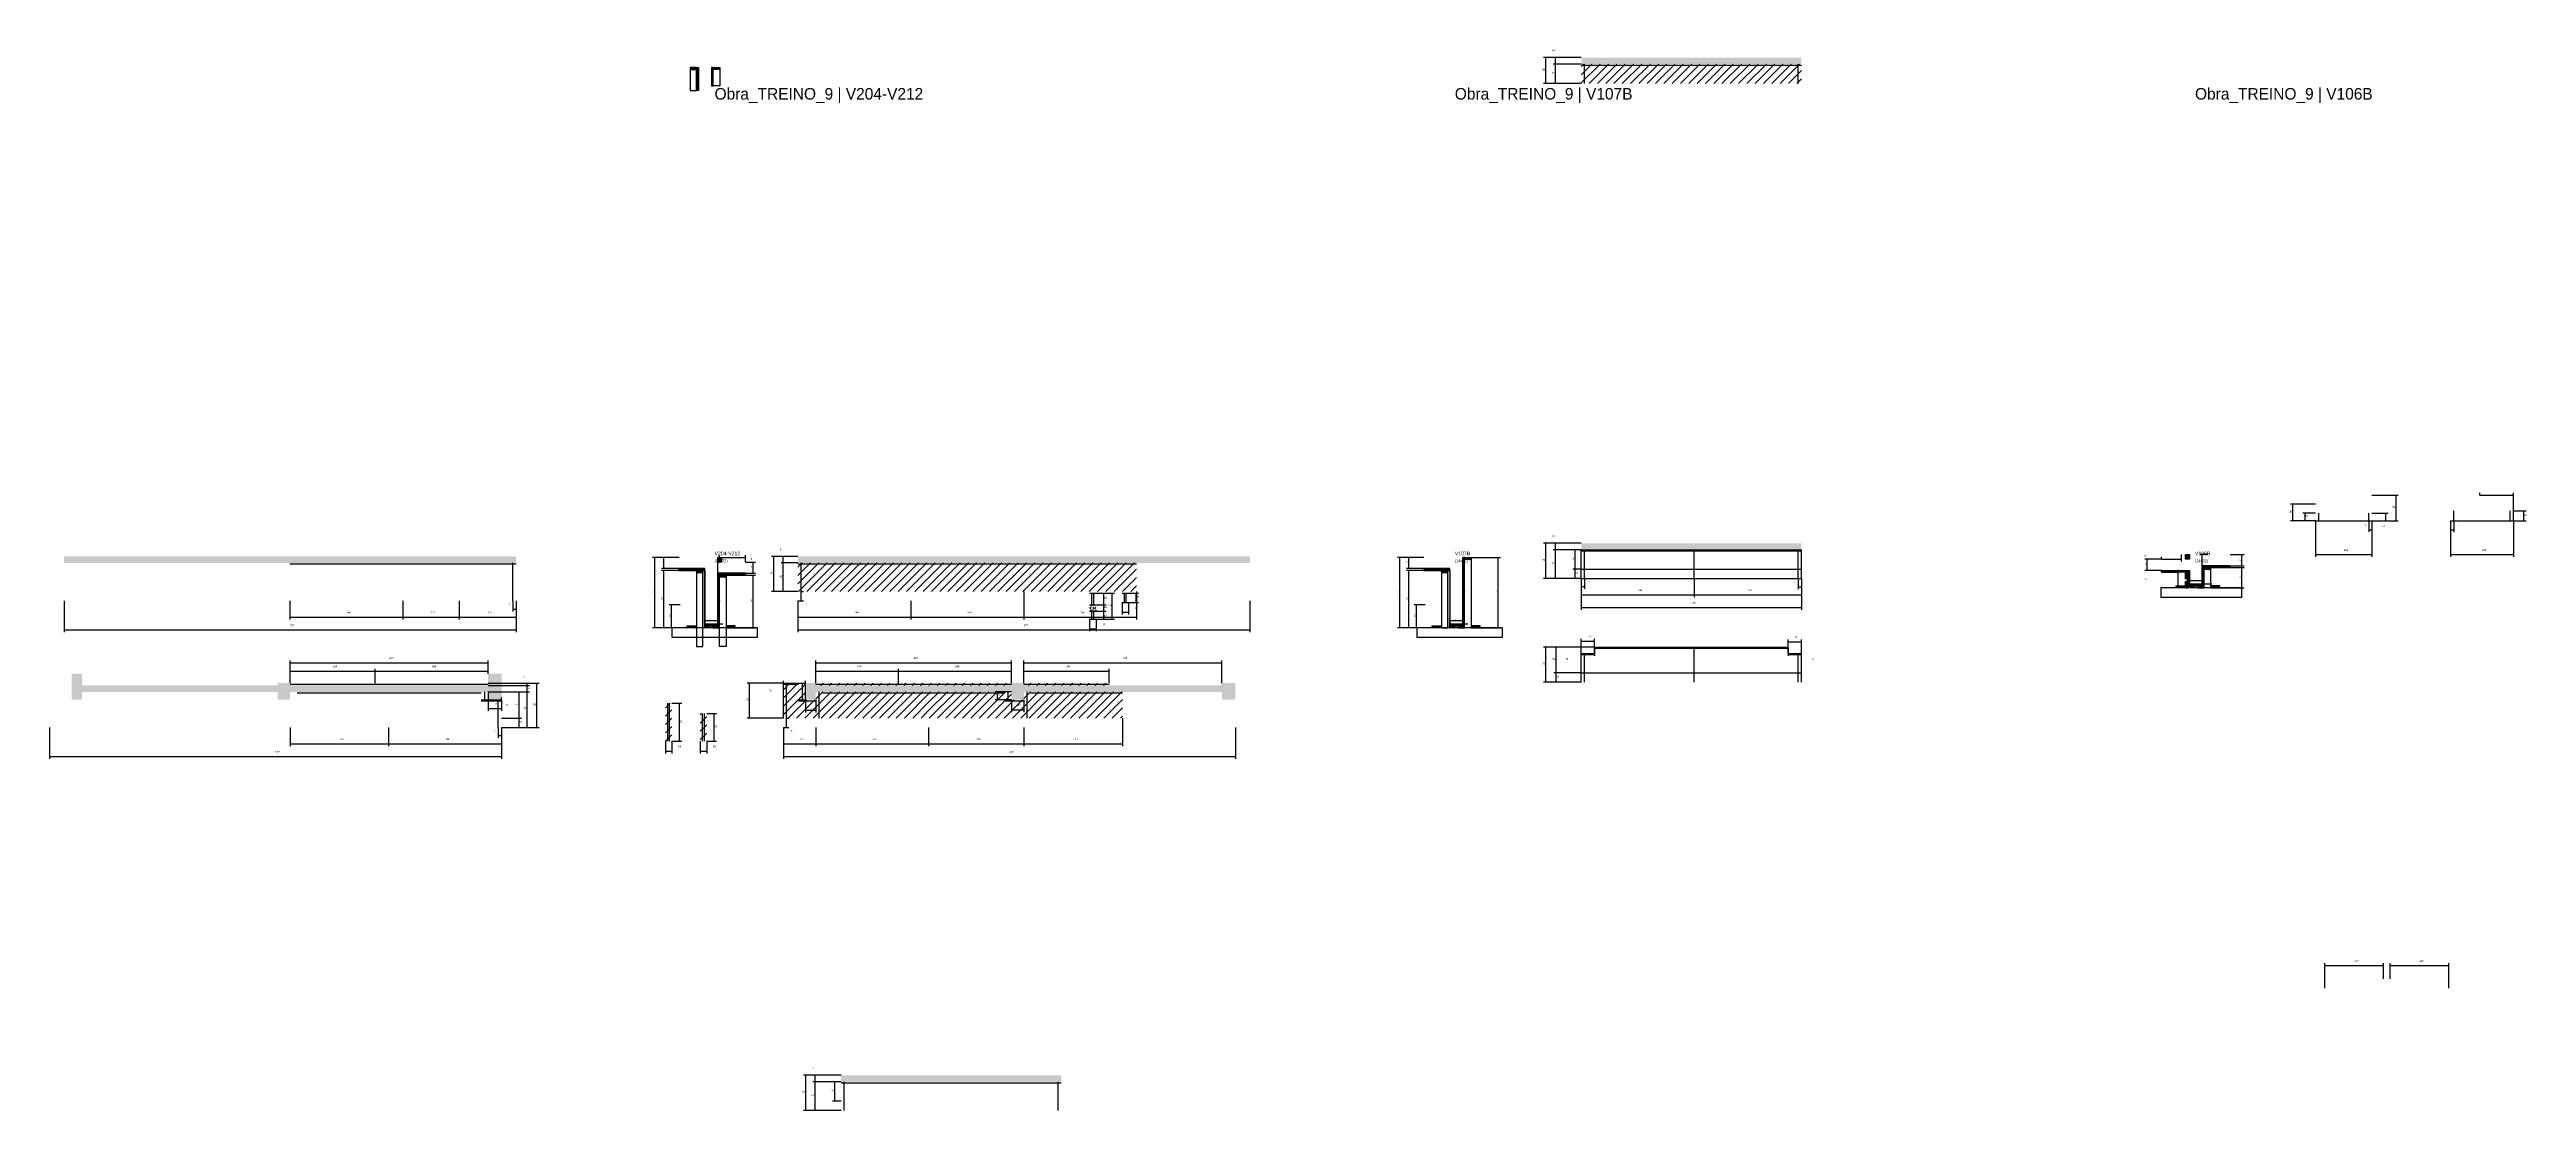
# Model space of a CAD drawing. Header units: metres. Extents: x -65046 to 21926, y -45195 to 1016.
# Drawn here: x -1437 to 3916, y -45195 to -42902 of the extents above; entities that cross this region are included whole.
import ezdxf

# ---------------------------------------------------------------- set-up
doc = ezdxf.new("R2010")
doc.units = ezdxf.units.M
for name, color, linetype in [('COTA', 241, 'Continuous'), ('Hachura', 253, 'Continuous'), ('LABEL_ID', 3, 'Continuous'), ('Madeira', 126, 'Continuous'), ('Painéis', 200, 'Continuous'), ('SARR_2.2x7', 40, 'Continuous'), ('SARR_EDITAR', 141, 'Continuous'), ('Texto Seção', 7, 'Continuous')]:
    doc.layers.add(name, color=color, linetype=linetype)

msp = doc.modelspace()

# ---------------------------------------------------------------- hatches: boundary and pattern name
at = {"layer": 'COTA'}
h = msp.add_hatch(dxfattribs=at)
h.set_pattern_fill('AR-CONC', scale=0.03)
h.paths.add_polyline_path([(1873.3, -42919.2), (1873.3, -42933.2), (2349.3, -42933.2), (2349.3, -42919.2)])
h = msp.add_hatch(dxfattribs=at)
h.set_pattern_fill('AR-CONC', scale=0.03)
h.paths.add_polyline_path([(-1406, -43997.5), (-1406, -44011.5), (-429, -44011.5), (-429, -43997.5)])
h = msp.add_hatch(dxfattribs=at)
h.set_pattern_fill('AR-CONC', scale=0.03)
h.paths.add_polyline_path([(180.2, -43997.5), (180.2, -44011.5), (1157.2, -44011.5), (1157.2, -43997.5)])
h = msp.add_hatch(dxfattribs=at)
h.set_pattern_fill('AR-CONC', scale=0.03)
h.paths.add_polyline_path([(1873.3, -43969.2), (1873.3, -43983.2), (2349.3, -43983.2), (2349.3, -43969.2)])
h = msp.add_hatch(dxfattribs=at)
h.set_pattern_fill('AR-CONC', scale=0.03)
h.paths.add_polyline_path([(824.7, -44102), (810.7, -44102), (810.7, -44116), (824.7, -44116)])
h = msp.add_hatch(dxfattribs=at)
h.set_pattern_fill('AR-CONC', scale=0.03)
h.paths.add_polyline_path([(-944.5, -44307.3), (-917.5, -44307.3), (-917.5, -44290.3), (-489.5, -44290.3), (-489.5, -44307.3), (-460.5, -44307.3), (-460.5, -44251.3), (-489.5, -44251.3), (-489.5, -44271.3), (-489.5, -44276.3), (-917.5, -44276.3), (-917.5, -44271.3), (-944.5, -44271.3), (-944.5, -44276.3), (-1367.5, -44276.3), (-1367.5, -44271.3), (-1367.5, -44251.3), (-1389.5, -44251.3), (-1389.5, -44271.3), (-1389.5, -44307.3), (-1367.5, -44307.3), (-1367.5, -44290.3), (-944.5, -44290.3)])
h = msp.add_hatch(dxfattribs=at)
h.set_pattern_fill('AR-CONC', scale=0.03)
h.paths.add_polyline_path([(641.7, -44307.3), (668.7, -44307.3), (668.7, -44307.3), (668.7, -44290.3), (668.7, -44290.3), (1096.7, -44290.3), (1096.7, -44290.3), (1096.7, -44307.3), (1096.7, -44307.3), (1125.7, -44307.3), (1125.7, -44307.3), (1125.7, -44271.3), (1125.7, -44271.3), (1096.7, -44271.3), (1096.7, -44271.3), (1096.7, -44276.3), (1096.7, -44276.3), (668.7, -44276.3), (668.7, -44276.3), (668.7, -44271.3), (668.7, -44271.3), (641.7, -44271.3), (641.7, -44271.3), (641.7, -44276.3), (641.7, -44276.3), (218.7, -44276.3), (218.7, -44276.3), (218.7, -44271.3), (218.7, -44271.3), (196.7, -44271.3), (196.7, -44271.3), (196.7, -44307.3), (196.7, -44307.3), (218.7, -44307.3), (218.7, -44307.3), (218.7, -44290.3), (218.7, -44290.3), (641.7, -44290.3), (641.7, -44290.3), (641.7, -44307.3)])
h = msp.add_hatch(dxfattribs=at)
h.set_pattern_fill('AR-CONC', scale=0.03)
h.paths.add_polyline_path([(273.3, -45119.2), (273.3, -45133.2), (749.3, -45133.2), (749.3, -45119.2)])
at = {"layer": 'Hachura'}
h = msp.add_hatch(dxfattribs=at)
h.set_pattern_fill('ANSI31', scale=4)
h.paths.add_polyline_path([(2117.3, -42933.2), (1873.3, -42933.2), (1873.3, -42975.2), (2117.3, -42975.2)])
h = msp.add_hatch(dxfattribs=at)
h.set_pattern_fill('ANSI31', scale=4)
h.paths.add_polyline_path([(2349.3, -42933.2), (2117.3, -42933.2), (2117.3, -42975.2), (2349.3, -42975.2)])
h = msp.add_hatch(dxfattribs=at)
h.set_pattern_fill('ANSI31', scale=0.5)
h.paths.add_polyline_path([(-38.9, -42944.8), (-38.9, -42940.4), (-38.9, -42940.4), (-52.9, -42940.4), (-52.9, -42940.4), (-52.9, -42944.8), (-52.9, -42944.8), (-38.9, -42944.8)])
h = msp.add_hatch(color=8, dxfattribs=at)
h.dxf.hatch_style = 1
h.paths.add_polyline_path([(-34.9, -42940.4), (-38.9, -42940.4), (-38.9, -42990.4), (-34.9, -42990.4)])
h = msp.add_hatch(color=8, dxfattribs=at)
h.dxf.hatch_style = 1
h.paths.add_polyline_path([(-6.9, -42940.4), (-2.9, -42940.4), (-2.9, -42940.4), (-2.9, -42980.4), (-2.9, -42980.4), (-6.9, -42980.4), (-6.9, -42980.4), (-6.9, -42940.4)])
h = msp.add_hatch(dxfattribs=at)
h.set_pattern_fill('ANSI31', scale=0.5)
h.paths.add_polyline_path([(-2.9, -42944.8), (-2.9, -42940.4), (-2.9, -42940.4), (11.1, -42940.4), (11.1, -42940.4), (11.1, -42944.8), (11.1, -42944.8), (-2.9, -42944.8)])
h = msp.add_hatch(color=8, dxfattribs=at)
h.dxf.hatch_style = 1
h.paths.add_polyline_path([(10.8, -44000), (6.8, -44000), (6.8, -44000), (6.8, -44010), (6.8, -44010), (10.8, -44010), (10.8, -44010), (10.8, -44000)])
h = msp.add_hatch(dxfattribs=at)
h.set_pattern_fill('ANSI31', scale=0.5)
h.paths.add_polyline_path([(15.2, -44010), (10.8, -44010), (10.8, -44010), (10.8, -44000), (10.8, -44000), (15.2, -44000), (15.2, -44000), (15.2, -44010)])
h = msp.add_hatch(color=8, dxfattribs=at)
h.dxf.hatch_style = 1
h.paths.add_polyline_path([(1621, -44000), (1617, -44000), (1617, -44000), (1617, -44152), (1617, -44152), (1621, -44152), (1621, -44152), (1621, -44000)])
h = msp.add_hatch(dxfattribs=at)
h.set_pattern_fill('ANSI31', scale=0.5)
h.paths.add_polyline_path([(1621, -44004.4), (1621, -44000), (1621, -44000), (1635, -44000), (1635, -44000), (1635, -44004.4), (1635, -44004.4), (1621, -44004.4)])
h = msp.add_hatch(dxfattribs=at)
h.set_pattern_fill('ANSI31', scale=0.5)
h.paths.add_polyline_path([(3183.7, -44003.7), (3179.3, -44003.7), (3179.3, -44003.7), (3179.3, -43993.7), (3179.3, -43993.7), (3183.7, -43993.7), (3183.7, -43993.7), (3183.7, -44003.7)])
h = msp.add_hatch(color=8, dxfattribs=at)
h.dxf.hatch_style = 1
h.paths.add_polyline_path([(3187.7, -43993.7), (3183.7, -43993.7), (3183.7, -43993.7), (3183.7, -44003.7), (3183.7, -44003.7), (3187.7, -44003.7), (3187.7, -44003.7), (3187.7, -43993.7)])
h = msp.add_hatch(color=8, dxfattribs=at)
h.dxf.hatch_style = 1
h.paths.add_polyline_path([(-21.2, -44028), (-21.2, -44024), (-21.2, -44024), (-76.8, -44024), (-76.8, -44024), (-76.8, -44028), (-76.8, -44028), (-21.2, -44028)])
h = msp.add_hatch(dxfattribs=at)
h.set_pattern_fill('ANSI31', scale=0.5)
h.paths.add_polyline_path([(-25.2, -44032.4), (-25.2, -44028), (-25.2, -44028), (-39.2, -44028), (-39.2, -44028), (-39.2, -44032.4), (-39.2, -44032.4), (-25.2, -44032.4)])
h = msp.add_hatch(color=8, dxfattribs=at)
h.dxf.hatch_style = 1
h.paths.add_polyline_path([(-25.2, -44028), (-21.2, -44028), (-21.2, -44028), (-21.2, -44152), (-21.2, -44152), (-25.2, -44152), (-25.2, -44152), (-25.2, -44028)])
h = msp.add_hatch(color=8, dxfattribs=at)
h.dxf.hatch_style = 1
h.paths.add_polyline_path([(66.8, -44038), (66.8, -44034), (66.8, -44034), (6.8, -44034), (6.8, -44034), (6.8, -44038), (6.8, -44038), (66.8, -44038)])
h = msp.add_hatch(color=8, dxfattribs=at)
h.dxf.hatch_style = 1
h.paths.add_polyline_path([(10.8, -44038), (6.8, -44038), (6.8, -44038), (6.8, -44152), (6.8, -44152), (10.8, -44152), (10.8, -44152), (10.8, -44038)])
h = msp.add_hatch(dxfattribs=at)
h.set_pattern_fill('ANSI31', scale=0.5)
h.paths.add_polyline_path([(10.8, -44042.4), (10.8, -44038), (10.8, -44038), (24.8, -44038), (24.8, -44038), (24.8, -44042.4), (24.8, -44042.4), (10.8, -44042.4)])
h = msp.add_hatch(dxfattribs=at)
h.set_pattern_fill('ANSI31', scale=4)
h.paths.add_polyline_path([(424.2, -44011.5), (180.2, -44011.5), (180.2, -44073.5), (424.2, -44073.5)])
h = msp.add_hatch(dxfattribs=at)
h.set_pattern_fill('ANSI31', scale=4)
h.paths.add_polyline_path([(668.2, -44073.5), (668.2, -44011.5), (424.2, -44011.5), (424.2, -44073.5)])
h = msp.add_hatch(dxfattribs=at)
h.set_pattern_fill('ANSI31', scale=4)
h.paths.add_polyline_path([(912.2, -44073.5), (912.2, -44011.5), (668.2, -44011.5), (668.2, -44073.5)])
h = msp.add_hatch(color=8, dxfattribs=at)
h.dxf.hatch_style = 1
h.paths.add_polyline_path([(1589, -44028), (1589, -44024), (1589, -44024), (1533.4, -44024), (1533.4, -44024), (1533.4, -44028), (1533.4, -44028), (1589, -44028)])
h = msp.add_hatch(dxfattribs=at)
h.set_pattern_fill('ANSI31', scale=0.5)
h.paths.add_polyline_path([(1585, -44032.4), (1585, -44028), (1585, -44028), (1571, -44028), (1571, -44028), (1571, -44032.4), (1571, -44032.4), (1585, -44032.4)])
h = msp.add_hatch(color=8, dxfattribs=at)
h.dxf.hatch_style = 1
h.paths.add_polyline_path([(1585, -44028), (1589, -44028), (1589, -44028), (1589, -44152), (1589, -44152), (1585, -44152), (1585, -44152), (1585, -44028)])
h = msp.add_hatch(color=8, dxfattribs=at)
h.dxf.hatch_style = 1
h.paths.add_polyline_path([(3127.7, -44031.7), (3127.7, -44027.7), (3127.7, -44027.7), (3187.7, -44027.7), (3187.7, -44027.7), (3187.7, -44031.7), (3187.7, -44031.7), (3127.7, -44031.7)])
h = msp.add_hatch(dxfattribs=at)
h.set_pattern_fill('ANSI31', scale=0.5)
h.paths.add_polyline_path([(3159.3, -44065.7), (3159.3, -44061.3), (3159.3, -44061.3), (3179.3, -44061.3), (3179.3, -44061.3), (3179.3, -44065.7), (3179.3, -44065.7), (3159.3, -44065.7)])
h = msp.add_hatch(dxfattribs=at)
h.set_pattern_fill('ANSI31', scale=0.5)
h.paths.add_polyline_path([(3183.7, -44045.7), (3179.3, -44045.7), (3179.3, -44045.7), (3179.3, -44031.7), (3179.3, -44031.7), (3183.7, -44031.7), (3183.7, -44031.7), (3183.7, -44045.7)])
h = msp.add_hatch(dxfattribs=at)
h.set_pattern_fill('ANSI31', scale=0.5)
h.paths.add_polyline_path([(3183.7, -44066), (3179.3, -44066), (3179.3, -44066), (3179.3, -44052), (3179.3, -44052), (3183.7, -44052), (3183.7, -44052), (3183.7, -44066)])
h = msp.add_hatch(color=8, dxfattribs=at)
h.dxf.hatch_style = 1
h.paths.add_polyline_path([(3183.7, -44065.7), (3187.7, -44065.7), (3187.7, -44031.7), (3183.7, -44031.7)])
h = msp.add_hatch(color=8, dxfattribs=at)
h.dxf.hatch_style = 1
h.paths.add_polyline_path([(3215.7, -44061.3), (3215.7, -44057.7), (3215.7, -44057.7), (3187.7, -44057.7), (3187.7, -44057.7), (3187.7, -44061.3), (3187.7, -44061.3), (3215.7, -44061.3)])
h = msp.add_hatch(dxfattribs=at)
h.set_pattern_fill('ANSI31', scale=0.5)
h.paths.add_polyline_path([(3187.7, -44065.7), (3187.7, -44061.3), (3187.7, -44061.3), (3197.7, -44061.3), (3197.7, -44061.3), (3197.7, -44065.7), (3197.7, -44065.7), (3187.7, -44065.7)])
h = msp.add_hatch(dxfattribs=at)
h.set_pattern_fill('ANSI31', scale=0.5)
h.paths.add_polyline_path([(3215.7, -44065.7), (3215.7, -44061.3), (3215.7, -44061.3), (3205.7, -44061.3), (3205.7, -44061.3), (3205.7, -44065.7), (3205.7, -44065.7), (3215.7, -44065.7)])
h = msp.add_hatch(color=8, dxfattribs=at)
h.dxf.hatch_style = 1
h.paths.add_polyline_path([(3275.7, -44021.7), (3275.7, -44017.7), (3275.7, -44017.7), (3215.7, -44017.7), (3215.7, -44017.7), (3215.7, -44021.7), (3215.7, -44021.7), (3275.7, -44021.7)])
h = msp.add_hatch(color=8, dxfattribs=at)
h.dxf.hatch_style = 1
h.paths.add_polyline_path([(3219.7, -44021.7), (3215.7, -44021.7), (3215.7, -44021.7), (3215.7, -44065.7), (3215.7, -44065.7), (3219.7, -44065.7), (3219.7, -44065.7), (3219.7, -44021.7)])
h = msp.add_hatch(dxfattribs=at)
h.set_pattern_fill('ANSI31', scale=0.5)
h.paths.add_polyline_path([(3219.7, -44026.1), (3219.7, -44021.7), (3219.7, -44021.7), (3233.7, -44021.7), (3233.7, -44021.7), (3233.7, -44026.1), (3233.7, -44026.1), (3219.7, -44026.1)])
h = msp.add_hatch(dxfattribs=at)
h.set_pattern_fill('ANSI31', scale=0.5)
h.paths.add_polyline_path([(3253.7, -44065.7), (3253.7, -44061.3), (3253.7, -44061.3), (3233.7, -44061.3), (3233.7, -44061.3), (3233.7, -44065.7), (3233.7, -44065.7), (3253.7, -44065.7)])
h = msp.add_hatch(dxfattribs=at)
h.set_pattern_fill('ANSI31', scale=0.5)
h.paths.add_polyline_path([(-59.2, -44152), (-59.2, -44147.6), (-59.2, -44147.6), (-39.2, -44147.6), (-39.2, -44147.6), (-39.2, -44152), (-39.2, -44152), (-59.2, -44152)])
h = msp.add_hatch(color=8, dxfattribs=at)
h.dxf.hatch_style = 1
h.paths.add_polyline_path([(6.8, -44147.6), (6.8, -44144), (6.8, -44144), (-21.2, -44144), (-21.2, -44144), (-21.2, -44147.6), (-21.2, -44147.6), (6.8, -44147.6)])
h = msp.add_hatch(dxfattribs=at)
h.set_pattern_fill('ANSI31', scale=0.5)
h.paths.add_polyline_path([(-21.2, -44152), (-21.2, -44147.6), (-21.2, -44147.6), (-11.2, -44147.6), (-11.2, -44147.6), (-11.2, -44152), (-11.2, -44152), (-21.2, -44152)])
h = msp.add_hatch(dxfattribs=at)
h.set_pattern_fill('ANSI31', scale=0.5)
h.paths.add_polyline_path([(6.8, -44152), (6.8, -44147.6), (6.8, -44147.6), (-3.2, -44147.6), (-3.2, -44147.6), (-3.2, -44152), (-3.2, -44152), (6.8, -44152)])
h = msp.add_hatch(dxfattribs=at)
h.set_pattern_fill('ANSI31', scale=0.5)
h.paths.add_polyline_path([(44.8, -44152), (44.8, -44147.6), (44.8, -44147.6), (24.8, -44147.6), (24.8, -44147.6), (24.8, -44152), (24.8, -44152), (44.8, -44152)])
h = msp.add_hatch(dxfattribs=at)
h.set_pattern_fill('ANSI31', scale=0.5)
h.paths.add_polyline_path([(1551, -44152), (1551, -44147.6), (1551, -44147.6), (1571, -44147.6), (1571, -44147.6), (1571, -44152), (1571, -44152), (1551, -44152)])
h = msp.add_hatch(color=8, dxfattribs=at)
h.dxf.hatch_style = 1
h.paths.add_polyline_path([(1617, -44147.6), (1617, -44144), (1617, -44144), (1589, -44144), (1589, -44144), (1589, -44147.6), (1589, -44147.6), (1617, -44147.6)])
h = msp.add_hatch(dxfattribs=at)
h.set_pattern_fill('ANSI31', scale=0.5)
h.paths.add_polyline_path([(1589, -44152), (1589, -44147.6), (1589, -44147.6), (1599, -44147.6), (1599, -44147.6), (1599, -44152), (1599, -44152), (1589, -44152)])
h = msp.add_hatch(dxfattribs=at)
h.set_pattern_fill('ANSI31', scale=0.5)
h.paths.add_polyline_path([(1617, -44152), (1617, -44147.6), (1617, -44147.6), (1607, -44147.6), (1607, -44147.6), (1607, -44152), (1607, -44152), (1617, -44152)])
h = msp.add_hatch(dxfattribs=at)
h.set_pattern_fill('ANSI31', scale=0.5)
h.paths.add_polyline_path([(1655, -44152), (1655, -44147.6), (1655, -44147.6), (1635, -44147.6), (1635, -44147.6), (1635, -44152), (1635, -44152), (1655, -44152)])
h = msp.add_hatch(dxfattribs=at)
h.set_pattern_fill('ANSI31', scale=4)
h.paths.add_polyline_path([(148.7, -44271.3), (148.7, -44347.3), (218.7, -44347.3), (218.7, -44307.3), (196.7, -44307.3), (196.7, -44271.3)])
h = msp.add_hatch(dxfattribs=at)
h.set_pattern_fill('ANSI31', scale=4)
h.paths.add_polyline_path([(218.7, -44271.3), (218.7, -44276.3), (397.7, -44276.3), (397.7, -44271.3)])
h = msp.add_hatch(dxfattribs=at)
h.set_pattern_fill('ANSI31', scale=4)
h.paths.add_polyline_path([(397.7, -44271.3), (397.7, -44276.3), (641.7, -44276.3), (641.7, -44271.3)])
h = msp.add_hatch(dxfattribs=at)
h.set_pattern_fill('ANSI31', scale=4)
h.paths.add_polyline_path([(668.7, -44271.3), (668.7, -44276.3), (852.7, -44276.3), (852.7, -44271.3)])
h = msp.add_hatch(dxfattribs=at)
h.set_pattern_fill('ANSI31', scale=4)
h.paths.add_polyline_path([(-92.3, -44314.9), (-106.3, -44314.9), (-106.3, -44396.9), (-92.3, -44396.9)])
h = msp.add_hatch(dxfattribs=at)
h.set_pattern_fill('ANSI31', scale=4)
h.paths.add_polyline_path([(462.7, -44347.3), (462.7, -44290.3), (218.7, -44290.3), (218.7, -44307.3), (218.7, -44347.3)])
h = msp.add_hatch(dxfattribs=at)
h.set_pattern_fill('ANSI31', scale=4)
h.paths.add_polyline_path([(668.7, -44347.3), (668.7, -44307.3), (641.7, -44307.3), (641.7, -44290.3), (462.7, -44290.3), (462.7, -44347.3)])
h = msp.add_hatch(dxfattribs=at)
h.set_pattern_fill('ANSI31', scale=4)
h.paths.add_polyline_path([(668.7, -44290.3), (668.7, -44347.3), (881.7, -44347.3), (881.7, -44290.3)])
h = msp.add_hatch(dxfattribs=at)
h.set_pattern_fill('ANSI31', scale=4)
h.paths.add_polyline_path([(-17.1, -44336.9), (-31.1, -44336.9), (-31.1, -44396.9), (-17.1, -44396.9)])

# ---------------------------------------------------------------- linework, layer by layer
at = {"layer": 'COTA'}
for p, q in [((1873.3, -42919.2), (1792, -42919.2)), ((1797, -42975.2), (1797, -42919.2)), ((1873.3, -42919.2), (1812.6, -42919.2)), ((1873.3, -42933.2), (1812.6, -42933.2)), ((1873.3, -42933.2), (1812.6, -42933.2)), ((1817.6, -42933.2), (1817.6, -42919.2)), ((1817.6, -42975.2), (1817.6, -42933.2)), ((1873.3, -42975.2), (1792, -42975.2)), ((1873.3, -42975.2), (1812.6, -42975.2)), ((3460.5, -43884.8), (3406.3, -43884.8)), ((3411.3, -43920.8), (3411.3, -43884.8)), ((3582.5, -43864.8), (3639.4, -43864.8)), ((3634.4, -43920.8), (3634.4, -43864.8)), ((3815.3, -43864.8), (3815.3, -43859.8)), ((3815.3, -43864.8), (3888.3, -43864.8)), ((3888.3, -43920.8), (3888.3, -43859.8)), ((3888.3, -43898.8), (3915.7, -43898.8)), ((3910.7, -43920.8), (3910.7, -43898.8)), ((3460.5, -43920.8), (3406.3, -43920.8)), ((3460.5, -43903.8), (3433.1, -43903.8)), ((3460.5, -43920.8), (3433.1, -43920.8)), ((3438.1, -43920.8), (3438.1, -43903.8)), ((3460.5, -43920.8), (3460.5, -43998.7)), ((3575.5, -43920.8), (3575.5, -43944.7)), ((3575.5, -43939.7), (3582.5, -43939.7)), ((3582.5, -43903.8), (3617.6, -43903.8)), ((3582.5, -43920.8), (3582.5, -43998.7)), ((3582.5, -43920.8), (3582.5, -43944.7)), ((3582.5, -43920.8), (3617.6, -43920.8)), ((3582.5, -43920.8), (3639.4, -43920.8)), ((3612.6, -43920.8), (3612.6, -43903.8)), ((3752.3, -43920.8), (3752.3, -43998.7)), ((3752.3, -43920.8), (3752.3, -43944.9)), ((3752.3, -43939.9), (3759.3, -43939.9)), ((3759.3, -43920.8), (3759.3, -43944.9)), ((3888.3, -43920.8), (3888.3, -43998.7)), ((3888.3, -43920.8), (3915.7, -43920.8)), ((-76.8, -44000), (-134.2, -44000)), ((-129.2, -44152), (-129.2, -44000)), ((-76.8, -44000), (-114.9, -44000)), ((-109.9, -44024), (-109.9, -44000)), ((6.8, -44144), (6.8, -44000)), ((6.8, -44000), (11.8, -44000)), ((10.8, -44000), (10.8, -43995)), ((10.8, -44000), (66.8, -44000)), ((66.8, -44010), (66.8, -43995)), ((180.2, -43997.5), (122.9, -43997.5)), ((127.9, -44073.5), (127.9, -43997.5)), ((180.2, -43997.5), (143.6, -43997.5)), ((148.6, -44011.5), (148.6, -43997.5)), ((1533.4, -44000), (1476.1, -44000)), ((1481.1, -44152), (1481.1, -44000)), ((1533.4, -44000), (1495.4, -44000)), ((1500.4, -44024), (1500.4, -44000)), ((1617, -44144), (1617, -44000)), ((1617, -44000), (1622, -44000)), ((1635, -44000), (1698.9, -44000)), ((1693.9, -44152), (1693.9, -44000)), ((1873.3, -43969.2), (1792, -43969.2)), ((1797, -44045.2), (1797, -43969.2)), ((1873.3, -43969.2), (1812.6, -43969.2)), ((1873.3, -43983.2), (1812.6, -43983.2)), ((1873.3, -43983.2), (1812.6, -43983.2)), ((1817.6, -43983.2), (1817.6, -43969.2)), ((1817.6, -44045.2), (1817.6, -43983.2)), ((1873.3, -43983.2), (1854.8, -43983.2)), ((1859.8, -44025.2), (1859.8, -43983.2)), ((3127.7, -44003.7), (3091.2, -44003.7)), ((3096.2, -44027.7), (3096.2, -44003.7)), ((3127.7, -44003.7), (3127.7, -43998.7)), ((3127.7, -44003.7), (3169.7, -44003.7)), ((3169.7, -43993.7), (3169.7, -44008.7)), ((3226.7, -43993.7), (3210.2, -43993.7)), ((3215.2, -44057.7), (3215.2, -43993.7)), ((3275.7, -43993.7), (3306, -43993.7)), ((3301, -44017.7), (3301, -43993.7)), ((3460.5, -43993.7), (3582.5, -43993.7)), ((3752.3, -43993.7), (3888.3, -43993.7)), ((-76.8, -44024), (-114.9, -44024)), ((-76.8, -44028), (-114.9, -44028)), ((-109.9, -44152), (-109.9, -44028)), ((66.8, -44010), (88.6, -44010)), ((66.8, -44034), (88.6, -44034)), ((66.8, -44038), (88.6, -44038)), ((83.6, -44034), (83.6, -44010)), ((83.6, -44152), (83.6, -44038)), ((180.2, -44011.5), (143.6, -44011.5)), ((180.2, -44011.5), (143.6, -44011.5)), ((148.6, -44073.5), (148.6, -44011.5)), ((1533.4, -44024), (1495.4, -44024)), ((1533.4, -44028), (1495.4, -44028)), ((1500.4, -44152), (1500.4, -44028)), ((1873.3, -44045.2), (1792, -44045.2)), ((1873.3, -44045.2), (1812.6, -44045.2)), ((1873.3, -44025.2), (1854.8, -44025.2)), ((1873.3, -44025.2), (1854.8, -44025.2)), ((1873.3, -44045.2), (1854.8, -44045.2)), ((1859.8, -44045.2), (1859.8, -44025.2)), ((1873.3, -44045.2), (1873.3, -44085.4)), ((1873.3, -44045.2), (1873.3, -44113.1)), ((1873.3, -44045.2), (1873.3, -44067.4)), ((1873.3, -44062.4), (1880.3, -44062.4)), ((1880.3, -44045.2), (1880.3, -44067.4)), ((2117.3, -44045.2), (2117.3, -44085.4)), ((2117.3, -44045.2), (2117.3, -44085.4)), ((2342.3, -44045.2), (2342.3, -44068.3)), ((2349.3, -44045.2), (2349.3, -44113.1)), ((2349.3, -44045.2), (2349.3, -44085.4)), ((2349.3, -44045.2), (2349.3, -44068.3)), ((3127.7, -44027.7), (3091.2, -44027.7)), ((3127.7, -44031.7), (3127.7, -44026.7)), ((3127.7, -44031.7), (3163.7, -44031.7)), ((3163.7, -44065.7), (3163.7, -44026.7)), ((3187.7, -44065.7), (3187.7, -44044.7)), ((3187.7, -44049.7), (3215.7, -44049.7)), ((3236.3, -44057.7), (3210.2, -44057.7)), ((3215.7, -44065.7), (3215.7, -44044.7)), ((3275.7, -44017.7), (3306, -44017.7)), ((3275.7, -44021.7), (3306, -44021.7)), ((3301, -44065.7), (3301, -44021.7)), ((-1406, -44093.5), (-1406, -44161.4)), ((-918, -44093.5), (-918, -44133.7)), ((-674, -44093.5), (-674, -44133.7)), ((-674, -44093.5), (-674, -44133.7)), ((-552, -44093.5), (-552, -44133.7)), ((-552, -44093.5), (-552, -44133.7)), ((-436, -44093.5), (-436, -44116.6)), ((-436, -44111.6), (-429, -44111.6)), ((-429, -44093.5), (-429, -44133.7)), ((-429, -44093.5), (-429, -44161.4)), ((-429, -44093.5), (-429, -44116.6)), ((-74.5, -44102), (-98.1, -44102)), ((-93.1, -44152), (-93.1, -44102)), ((180.2, -44073.5), (122.9, -44073.5)), ((180.2, -44073.5), (143.6, -44073.5)), ((180.2, -44093.5), (180.2, -44133.7)), ((180.2, -44093.5), (180.2, -44161.4)), ((180.2, -44093.5), (192.2, -44093.5)), ((187.2, -44093.5), (187.2, -44073.5)), ((187.2, -44073.5), (192.2, -44073.5)), ((424.2, -44093.5), (424.2, -44133.7)), ((424.2, -44093.5), (424.2, -44133.7)), ((668.2, -44073.5), (668.2, -44133.7)), ((668.2, -44093.5), (668.2, -44133.7)), ((824.7, -44077), (846.3, -44077)), ((824.7, -44077), (864.6, -44077)), ((824.7, -44102), (846.3, -44102)), ((824.7, -44102), (846.3, -44102)), ((841.3, -44102), (841.3, -44077)), ((841.3, -44116), (841.3, -44102)), ((859.6, -44133), (859.6, -44077)), ((880.9, -44096.9), (880.9, -44123.2)), ((894.9, -44076.9), (916.5, -44076.9)), ((894.9, -44096.9), (916.5, -44096.9)), ((894.9, -44096.9), (894.9, -44123.2)), ((911.5, -44096.9), (911.5, -44076.9)), ((912.2, -44073.5), (912.2, -44133.7)), ((1157.2, -44093.5), (1157.2, -44161.4)), ((1535.7, -44102), (1512.2, -44102)), ((1517.2, -44152), (1517.2, -44102)), ((1873.3, -44080.4), (2117.3, -44080.4)), ((1873.3, -44108.1), (2349.3, -44108.1)), ((2117.3, -44080.4), (2349.3, -44080.4)), ((2342.3, -44063.3), (2349.3, -44063.3)), ((3249.3, -44065.7), (3306, -44065.7)), ((-1406, -44156.4), (-429, -44156.4)), ((-918, -44128.7), (-674, -44128.7)), ((-674, -44128.7), (-552, -44128.7)), ((-552, -44128.7), (-429, -44128.7)), ((-54.8, -44152), (-134.2, -44152)), ((-54.8, -44152), (-114.9, -44152)), ((-74.5, -44152), (-98.1, -44152)), ((-21.2, -44152), (-21.2, -44131)), ((-21.2, -44136), (6.8, -44136)), ((17.8, -44144), (1.8, -44144)), ((6.8, -44152), (6.8, -44131)), ((40.4, -44152), (88.6, -44152)), ((180.2, -44128.7), (424.2, -44128.7)), ((180.2, -44156.4), (1157.2, -44156.4)), ((424.2, -44128.7), (668.2, -44128.7)), ((668.2, -44128.7), (912.2, -44128.7)), ((810.7, -44133), (810.7, -44159.3)), ((810.7, -44154.3), (824.7, -44154.3)), ((824.7, -44116), (846.3, -44116)), ((824.7, -44116), (846.3, -44116)), ((824.7, -44133), (824.7, -44159.3)), ((824.7, -44133), (846.3, -44133)), ((824.7, -44133), (864.6, -44133)), ((841.3, -44133), (841.3, -44116)), ((880.9, -44118.2), (894.9, -44118.2)), ((1555.4, -44152), (1476.1, -44152)), ((1555.4, -44152), (1495.4, -44152)), ((1535.7, -44152), (1512.2, -44152)), ((1589, -44152), (1589, -44131)), ((1589, -44136), (1617, -44136)), ((1628, -44144), (1612, -44144)), ((1617, -44152), (1617, -44131)), ((1650.6, -44152), (1698.9, -44152)), ((-917.5, -44271.3), (-917.5, -44222.3)), ((-489.5, -44251.3), (-489.5, -44222.3)), ((218.7, -44271.3), (218.7, -44222.3)), ((641.7, -44271.3), (641.7, -44222.3)), ((668.7, -44271.3), (668.7, -44222.3)), ((1096.7, -44271.3), (1096.7, -44222.3)), ((1902.3, -44193.4), (1792, -44193.4)), ((1797, -44269.4), (1797, -44193.4)), ((1902.3, -44193.4), (1814.4, -44193.4)), ((1819.4, -44249.4), (1819.4, -44193.4)), ((1873.3, -44207.4), (1873.3, -44175.7)), ((1873.3, -44180.7), (1902.3, -44180.7)), ((1873.3, -44207.4), (1873.3, -44202.4)), ((1873.3, -44207.4), (1902.3, -44207.4)), ((1902.3, -44193.4), (1902.3, -44175.7)), ((1902.3, -44193.4), (1902.3, -44212.4)), ((2320.3, -44193.4), (2320.3, -44177.2)), ((2320.3, -44182.2), (2349.3, -44182.2)), ((2320.3, -44193.4), (2320.3, -44212.4)), ((2320.3, -44207.4), (2349.3, -44207.4)), ((2349.3, -44207.4), (2349.3, -44177.2)), ((2349.3, -44207.4), (2349.3, -44202.4)), ((-917.5, -44227.3), (-489.5, -44227.3)), ((-917.5, -44271.3), (-917.5, -44240.3)), ((-917.5, -44245.3), (-733.5, -44245.3)), ((-733.5, -44271.3), (-733.5, -44240.3)), ((-733.5, -44271.3), (-733.5, -44240.3)), ((-733.5, -44245.3), (-489.5, -44245.3)), ((-489.5, -44251.3), (-489.5, -44240.3)), ((-489.5, -44271.3), (-379.2, -44271.3)), ((-489.5, -44271.3), (-399.9, -44271.3)), ((-489.5, -44276.3), (-399.9, -44276.3)), ((-460.5, -44276.3), (-399.9, -44276.3)), ((-404.9, -44276.3), (-404.9, -44271.3)), ((-404.9, -44290.3), (-404.9, -44276.3)), ((-384.2, -44367.3), (-384.2, -44271.3)), ((148.7, -44271.3), (70.7, -44271.3)), ((75.7, -44347.3), (75.7, -44271.3)), ((148.7, -44271.3), (148.7, -44266.3)), ((148.7, -44271.3), (196.7, -44271.3)), ((196.7, -44307.3), (196.7, -44266.3)), ((218.7, -44227.3), (641.7, -44227.3)), ((218.7, -44271.3), (218.7, -44240.3)), ((218.7, -44245.3), (397.7, -44245.3)), ((397.7, -44271.3), (397.7, -44240.3)), ((397.7, -44271.3), (397.7, -44240.3)), ((397.7, -44245.3), (641.7, -44245.3)), ((641.7, -44271.3), (641.7, -44240.3)), ((668.7, -44227.3), (1096.7, -44227.3)), ((668.7, -44271.3), (668.7, -44240.3)), ((668.7, -44245.3), (852.7, -44245.3)), ((852.7, -44271.3), (852.7, -44240.3)), ((1873.3, -44269.4), (1792, -44269.4)), ((1873.3, -44249.4), (1814.4, -44249.4)), ((1873.3, -44249.4), (1814.4, -44249.4)), ((1873.3, -44269.4), (1814.4, -44269.4)), ((1819.4, -44269.4), (1819.4, -44249.4)), ((-489.5, -44290.3), (-489.5, -44312.3)), ((-489.5, -44290.3), (-417.7, -44290.3)), ((-489.5, -44307.3), (-489.5, -44331.3)), ((-489.5, -44307.3), (-460.5, -44307.3)), ((-489.5, -44326.3), (-460.5, -44326.3)), ((-460.5, -44290.3), (-399.9, -44290.3)), ((-460.5, -44290.3), (-399.9, -44290.3)), ((-460.5, -44307.3), (-460.5, -44302.3)), ((-460.5, -44307.3), (-460.5, -44331.3)), ((-422.7, -44347.3), (-422.7, -44290.3)), ((-404.9, -44367.3), (-404.9, -44290.3)), ((-92.3, -44314.9), (-70.7, -44314.9)), ((-75.7, -44396.9), (-75.7, -44314.9)), ((196.7, -44307.3), (196.7, -44334.7)), ((196.7, -44329.7), (218.7, -44329.7)), ((218.7, -44307.3), (218.7, -44334.7)), ((641.7, -44290.3), (606.4, -44290.3)), ((641.7, -44307.3), (606.4, -44307.3)), ((611.4, -44307.3), (611.4, -44290.3)), ((641.7, -44307.3), (641.7, -44333.9)), ((641.7, -44328.9), (668.7, -44328.9)), ((668.7, -44307.3), (668.7, -44333.9)), ((-1437.5, -44367.3), (-1437.5, -44435.2)), ((-917.5, -44367.3), (-917.5, -44407.5)), ((-704.5, -44367.3), (-704.5, -44407.5)), ((-704.5, -44367.3), (-704.5, -44407.5)), ((-467.5, -44367.3), (-467.5, -44389.5)), ((-460.5, -44347.3), (-417.7, -44347.3)), ((-460.5, -44347.3), (-417.7, -44347.3)), ((-460.5, -44367.3), (-460.5, -44407.5)), ((-460.5, -44367.3), (-379.2, -44367.3)), ((-460.5, -44367.3), (-399.9, -44367.3)), ((-460.5, -44367.3), (-460.5, -44435.2)), ((-460.5, -44367.3), (-460.5, -44389.5)), ((-460.5, -44367.3), (-417.7, -44367.3)), ((-422.7, -44367.3), (-422.7, -44347.3)), ((-17.1, -44336.9), (4.4, -44336.9)), ((-0.6, -44396.9), (-0.6, -44336.9)), ((148.7, -44347.3), (70.7, -44347.3)), ((148.7, -44367.3), (148.7, -44407.5)), ((148.7, -44367.3), (148.7, -44435.2)), ((148.7, -44367.3), (160.7, -44367.3)), ((155.7, -44367.3), (155.7, -44347.3)), ((155.7, -44347.3), (160.7, -44347.3)), ((218.7, -44367.3), (218.7, -44407.5)), ((218.7, -44367.3), (218.7, -44407.5)), ((462.7, -44367.3), (462.7, -44407.5)), ((462.7, -44367.3), (462.7, -44407.5)), ((668.7, -44367.3), (668.7, -44407.5)), ((668.7, -44367.3), (668.7, -44407.5)), ((881.7, -44347.3), (881.7, -44407.5)), ((1125.7, -44367.3), (1125.7, -44435.2)), ((-1437.5, -44430.2), (-460.5, -44430.2)), ((-917.5, -44402.5), (-704.5, -44402.5)), ((-704.5, -44402.5), (-460.5, -44402.5)), ((-467.5, -44384.5), (-460.5, -44384.5)), ((-106.3, -44396.9), (-106.3, -44423.2)), ((-106.3, -44418.2), (-92.3, -44418.2)), ((-92.3, -44396.9), (-70.7, -44396.9)), ((-92.3, -44396.9), (-92.3, -44423.2)), ((-31.1, -44396.9), (-31.1, -44423.2)), ((-31.1, -44418.2), (-17.1, -44418.2)), ((-17.1, -44396.9), (4.4, -44396.9)), ((-17.1, -44396.9), (-17.1, -44423.2)), ((148.7, -44402.5), (218.7, -44402.5)), ((148.7, -44430.2), (1125.7, -44430.2)), ((218.7, -44402.5), (462.7, -44402.5)), ((462.7, -44402.5), (668.7, -44402.5)), ((668.7, -44402.5), (881.7, -44402.5)), ((3480.6, -44930.5), (3480.6, -44877)), ((3480.6, -44882), (3607.6, -44882)), ((3607.6, -44910.5), (3607.6, -44877)), ((3621.6, -44910.5), (3621.6, -44877)), ((3621.6, -44882), (3748.6, -44882)), ((3748.6, -44930.5), (3748.6, -44877)), ((273.3, -45119.2), (192, -45119.2)), ((197, -45195.2), (197, -45119.2)), ((273.3, -45119.2), (212.6, -45119.2)), ((273.3, -45133.2), (212.6, -45133.2)), ((273.3, -45133.2), (212.6, -45133.2)), ((217.6, -45133.2), (217.6, -45119.2)), ((217.6, -45195.2), (217.6, -45133.2)), ((273.3, -45133.2), (254.8, -45133.2)), ((259.8, -45175.2), (259.8, -45133.2)), ((273.3, -45175.2), (254.8, -45175.2)), ((273.3, -45195.2), (192, -45195.2)), ((273.3, -45195.2), (212.6, -45195.2))]:
    msp.add_line(p, q, dxfattribs=at)
at = {"layer": 'Madeira'}
for points in [[(-38.9, -42944.8), (-38.9, -42940.4), (-52.9, -42940.4), (-52.9, -42944.8)], [(-38.9, -42940.4), (-52.9, -42940.4), (-52.9, -42990.4), (-38.9, -42990.4)], [(-2.9, -42944.8), (-2.9, -42940.4), (11.1, -42940.4), (11.1, -42944.8)], [(-2.9, -42940.4), (11.1, -42940.4), (11.1, -42980.4), (-2.9, -42980.4)], [(15.2, -44010), (10.8, -44010), (10.8, -44000), (15.2, -44000)], [(1621, -44004.4), (1621, -44000), (1635, -44000), (1635, -44004.4)], [(1621, -44000), (1635, -44000), (1635, -44152), (1621, -44152)], [(3183.7, -44003.7), (3179.3, -44003.7), (3179.3, -43993.7), (3183.7, -43993.7)], [(-25.2, -44032.4), (-25.2, -44028), (-39.2, -44028), (-39.2, -44032.4)], [(-25.2, -44028), (-39.2, -44028), (-39.2, -44192), (-25.2, -44192)], [(10.8, -44042.4), (10.8, -44038), (24.8, -44038), (24.8, -44042.4)], [(10.8, -44038), (24.8, -44038), (24.8, -44192), (10.8, -44192)], [(1585, -44032.4), (1585, -44028), (1571, -44028), (1571, -44032.4)], [(1585, -44028), (1571, -44028), (1571, -44152), (1585, -44152)], [(3159.3, -44065.7), (3159.3, -44061.3), (3179.3, -44061.3), (3179.3, -44065.7)], [(3183.7, -44045.7), (3179.3, -44045.7), (3179.3, -44031.7), (3183.7, -44031.7)], [(3183.7, -44066), (3179.3, -44066), (3179.3, -44052), (3183.7, -44052)], [(3187.7, -44065.7), (3187.7, -44061.3), (3197.7, -44061.3), (3197.7, -44065.7)], [(3215.7, -44065.7), (3215.7, -44061.3), (3205.7, -44061.3), (3205.7, -44065.7)], [(3219.7, -44026.1), (3219.7, -44021.7), (3233.7, -44021.7), (3233.7, -44026.1)], [(3219.7, -44021.7), (3233.7, -44021.7), (3233.7, -44065.7), (3219.7, -44065.7)], [(3253.7, -44065.7), (3253.7, -44061.3), (3233.7, -44061.3), (3233.7, -44065.7)], [(3125.8, -44085.7), (3301.4, -44085.7), (3301.4, -44065.7), (3125.8, -44065.7)], [(-92.7, -44172), (92.5, -44172), (92.5, -44152), (-92.7, -44152)], [(-59.2, -44152), (-59.2, -44147.6), (-39.2, -44147.6), (-39.2, -44152)], [(-21.2, -44152), (-21.2, -44147.6), (-11.2, -44147.6), (-11.2, -44152)], [(6.8, -44152), (6.8, -44147.6), (-3.2, -44147.6), (-3.2, -44152)], [(44.8, -44152), (44.8, -44147.6), (24.8, -44147.6), (24.8, -44152)], [(1517.6, -44172), (1702.8, -44172), (1702.8, -44152), (1517.6, -44152)], [(1551, -44152), (1551, -44147.6), (1571, -44147.6), (1571, -44152)], [(1589, -44152), (1589, -44147.6), (1599, -44147.6), (1599, -44152)], [(1617, -44152), (1617, -44147.6), (1607, -44147.6), (1607, -44152)], [(1655, -44152), (1655, -44147.6), (1635, -44147.6), (1635, -44152)]]:
    msp.add_lwpolyline(points, close=True, dxfattribs=at)
at = {"layer": 'Painéis'}
for p, q in [((3460.5, -43920.8), (3582.5, -43920.8)), ((3752.3, -43920.8), (3888.3, -43920.8)), ((1873.3, -43983.2), (2349.3, -43983.2)), ((1873.3, -44045.2), (1873.3, -43983.2)), ((2117.3, -44045.2), (2117.3, -43983.2)), ((2349.3, -44045.2), (2349.3, -43983.2)), ((3187.7, -44003.7), (3187.7, -43993.7)), ((-76.8, -44024), (-21.2, -44024)), ((-76.8, -44028), (-76.8, -44024)), ((-21.2, -44028), (-21.2, -44024)), ((-21.2, -44152), (-21.2, -44028)), ((6.8, -44034), (66.8, -44034)), ((6.8, -44038), (6.8, -44034)), ((6.8, -44152), (6.8, -44038)), ((66.8, -44038), (66.8, -44034)), ((1533.4, -44024), (1589, -44024)), ((1873.3, -44025.2), (2349.3, -44025.2)), ((1873.3, -44045.2), (2349.3, -44045.2)), ((3127.7, -44027.7), (3187.7, -44027.7)), ((3127.7, -44031.7), (3127.7, -44027.7)), ((3187.7, -44031.7), (3187.7, -44027.7)), ((3187.7, -44065.7), (3187.7, -44031.7)), ((3215.7, -44017.7), (3275.7, -44017.7)), ((3215.7, -44021.7), (3215.7, -44017.7)), ((3215.7, -44065.7), (3215.7, -44021.7)), ((3275.7, -44021.7), (3275.7, -44017.7)), ((810.7, -44077), (824.7, -44077)), ((810.7, -44102), (824.7, -44102)), ((880.9, -44076.9), (894.9, -44076.9)), ((880.9, -44096.9), (894.9, -44096.9)), ((810.7, -44116), (824.7, -44116)), ((810.7, -44133), (824.7, -44133)), ((1589, -44144), (1617, -44144)), ((1873.3, -44207.4), (1902.3, -44207.4)), ((1873.3, -44269.4), (1873.3, -44207.4)), ((1902.3, -44193.4), (2320.3, -44193.4)), ((1902.3, -44207.4), (1902.3, -44193.4)), ((2117.3, -44269.4), (2117.3, -44193.4)), ((2320.3, -44207.4), (2320.3, -44193.4)), ((2320.3, -44207.4), (2349.3, -44207.4)), ((2349.3, -44269.4), (2349.3, -44207.4)), ((1873.3, -44249.4), (2349.3, -44249.4))]:
    msp.add_line(p, q, dxfattribs=at)
for points in [[(-38.9, -42940.4), (-34.9, -42940.4), (-34.9, -42990.4), (-38.9, -42990.4)], [(-2.9, -42940.4), (-6.9, -42940.4), (-6.9, -42980.4), (-2.9, -42980.4)], [(10.8, -44000), (6.8, -44000), (6.8, -44010), (10.8, -44010)], [(1621, -44000), (1617, -44000), (1617, -44152), (1621, -44152)], [(3183.7, -43993.7), (3187.7, -43993.7), (3187.7, -44003.7), (3183.7, -44003.7)], [(-21.2, -44028), (-21.2, -44024), (-76.8, -44024), (-76.8, -44028)], [(-25.2, -44028), (-21.2, -44028), (-21.2, -44152), (-25.2, -44152)], [(66.8, -44038), (66.8, -44034), (6.8, -44034), (6.8, -44038)], [(10.8, -44038), (6.8, -44038), (6.8, -44152), (10.8, -44152)], [(1589, -44028), (1589, -44024), (1533.4, -44024), (1533.4, -44028)], [(1585, -44028), (1589, -44028), (1589, -44152), (1585, -44152)], [(3127.7, -44031.7), (3127.7, -44027.7), (3187.7, -44027.7), (3187.7, -44031.7)], [(3183.7, -44031.7), (3187.7, -44031.7), (3187.7, -44065.7), (3183.7, -44065.7)], [(3215.7, -44061.3), (3215.7, -44057.7), (3187.7, -44057.7), (3187.7, -44061.3)], [(3275.7, -44021.7), (3275.7, -44017.7), (3215.7, -44017.7), (3215.7, -44021.7)], [(3219.7, -44021.7), (3215.7, -44021.7), (3215.7, -44065.7), (3219.7, -44065.7)], [(6.8, -44147.6), (6.8, -44144), (-21.2, -44144), (-21.2, -44147.6)], [(1617, -44147.6), (1617, -44144), (1589, -44144), (1589, -44147.6)]]:
    msp.add_lwpolyline(points, close=True, dxfattribs=at)
msp.add_lwpolyline([(148.7, -44347.3), (148.7, -44271.3), (196.7, -44271.3)], dxfattribs=at)
at = {"layer": 'SARR_2.2x7'}
for p, q in [((1873.3, -42935.4), (2117.3, -42935.4)), ((1880.3, -42975.2), (1880.3, -42933.2)), ((2117.3, -42935.4), (2349.3, -42935.4)), ((2342.3, -42975.2), (2342.3, -42933.2)), ((3759.3, -43920.8), (3759.3, -43898.8)), ((3881.3, -43920.8), (3881.3, -43898.8)), ((3467.5, -43920.8), (3467.5, -43903.8)), ((3575.5, -43920.8), (3575.5, -43903.8)), ((1873.3, -43985.4), (2117.3, -43985.4)), ((1880.3, -44045.2), (1880.3, -43983.2)), ((2117.3, -43985.4), (2349.3, -43985.4)), ((2342.3, -44045.2), (2342.3, -43983.2)), ((-918, -44013.7), (-674, -44013.7)), ((-674, -44013.7), (-552, -44013.7)), ((-552, -44013.7), (-429, -44013.7)), ((-436, -44093.5), (-436, -44011.5)), ((180.2, -44013.7), (424.2, -44013.7)), ((187.2, -44073.5), (187.2, -44011.5)), ((424.2, -44013.7), (668.2, -44013.7)), ((668.2, -44013.7), (912.2, -44013.7)), ((1873.3, -44209.6), (1902.3, -44209.6)), ((1880.3, -44269.4), (1880.3, -44207.4)), ((1902.3, -44195.6), (2117.3, -44195.6)), ((2117.3, -44195.6), (2320.3, -44195.6)), ((2320.3, -44209.6), (2349.3, -44209.6)), ((2342.3, -44269.4), (2342.3, -44207.4)), ((148.7, -44273.5), (181.7, -44273.5)), ((155.7, -44347.3), (155.7, -44271.3)), ((189.7, -44307.3), (189.7, -44271.3)), ((-902.5, -44292.5), (-704.5, -44292.5)), ((-704.5, -44292.5), (-504.5, -44292.5)), ((-504.5, -44307.3), (-489.5, -44307.3)), ((-504.5, -44309.5), (-460.5, -44309.5)), ((-496.5, -44307.3), (-496.5, -44290.3)), ((-467.5, -44367.3), (-467.5, -44307.3)), ((181.7, -44307.3), (196.7, -44307.3)), ((181.7, -44309.5), (218.7, -44309.5)), ((225.7, -44347.3), (225.7, -44290.3)), ((233.7, -44292.5), (462.7, -44292.5)), ((462.7, -44292.5), (626.7, -44292.5)), ((626.7, -44307.3), (641.7, -44307.3)), ((626.7, -44309.5), (668.7, -44309.5)), ((634.7, -44307.3), (634.7, -44290.3)), ((675.7, -44347.3), (675.7, -44290.3)), ((683.7, -44292.5), (881.7, -44292.5)), ((280.3, -45195.2), (280.3, -45133.2)), ((742.3, -45195.2), (742.3, -45133.2)), ((273.3, -45135.4), (517.3, -45135.4)), ((517.3, -45135.4), (749.3, -45135.4))]:
    msp.add_line(p, q, dxfattribs=at)
at = {"layer": 'SARR_EDITAR'}
for p, q in [((815.7, -44102), (815.7, -44077)), ((819.7, -44102), (819.7, -44077)), ((885.9, -44096.9), (885.9, -44076.9)), ((889.9, -44096.9), (889.9, -44076.9)), ((815.7, -44133), (815.7, -44116)), ((819.7, -44133), (819.7, -44116)), ((-917.5, -44273.8), (-733.5, -44273.8)), ((-733.5, -44273.8), (-489.5, -44273.8)), ((218.7, -44273.8), (397.7, -44273.8)), ((397.7, -44273.8), (641.7, -44273.8)), ((668.7, -44273.8), (852.7, -44273.8)), ((-101.3, -44396.9), (-101.3, -44314.9)), ((-97.3, -44396.9), (-97.3, -44314.9)), ((-26.1, -44396.9), (-26.1, -44336.9)), ((-22.1, -44396.9), (-22.1, -44336.9))]:
    msp.add_line(p, q, dxfattribs=at)

# ---------------------------------------------------------------- texts
at = {"layer": 'COTA'}
for s, p in [('14', (1809.6, -42905.8)), ('56', (1789, -42947.2)), ('42', (1809.6, -42954.2)), ('36', (3403.3, -43902.8)), ('56', (3626.4, -43892.8)), ('14', (1809.6, -43955.8)), ('17', (3438.1, -43912.3)), ('7', (3566.2, -43931.7)), ('17', (3604.6, -43933.9)), ('7', (3768.6, -43931.9)), ('22', (3910.7, -43909.8)), ('12', (-115.4, -44012)), ('5', (78.1, -44005)), ('14', (140.6, -43984.1)), ('12', (1494.9, -44012)), ('76', (1789, -44007.2)), ('42', (1851.8, -44004.2)), ('5', (3090.7, -43998.7)), ('12', (3295.5, -44005.7)), ('122', (3521.5, -43985.7)), ('136', (3820.3, -43985.7)), ('12', (78.1, -44022)), ('76', (119.9, -44035.5)), ('62', (140.6, -44042.5)), ('62', (1809.6, -44014.2)), ('20', (1859.8, -44035.2)), ('7', (1889.6, -44054.4)), ('7', (2332.9, -44055.3)), ('12', (3090.7, -44015.7)), ('17', (3090.7, -44048.7)), ('14', (3202, -44049.7)), ('32', (3215.2, -44021.7)), ('22', (3295.5, -44043.7)), ('7', (-445.3, -44103.6)), ('76', (-134.7, -44076)), ('62', (-115.4, -44090)), ('72', (6.8, -44096)), ('57', (78.1, -44095)), ('7', (196.5, -44102.7)), ('25', (841.3, -44089.5)), ('14', (841.3, -44109)), ('56', (851.6, -44105)), ('14', (908.3, -44110.2)), ('20', (911.5, -44086.9)), ('76', (1475.6, -44076)), ('62', (1494.9, -44090)), ('72', (1617, -44076)), ('76', (1688.4, -44076)), ('244', (1995.3, -44072.4)), ('476', (2111.3, -44100.1)), ('232', (2233.3, -44072.4)), ('977', (-917.5, -44148.4)), ('244', (-796, -44120.7)), ('122', (-613, -44120.7)), ('123', (-490.5, -44120.7)), ('25', (-98.6, -44127)), ('14', (-12.2, -44136)), ('244', (302.2, -44120.7)), ('244', (546.2, -44120.7)), ('977', (668.7, -44148.4)), ('244', (790.2, -44120.7)), ('14', (838.1, -44146.3)), ('17', (841.3, -44128.5)), ('25', (1511.7, -44127)), ('14', (1598, -44136)), ('29', (1887.8, -44172.7)), ('428', (-703.5, -44219.3)), ('423', (430.2, -44219.3)), ('428', (882.7, -44219.3)), ('56', (1811.4, -44221.4)), ('14', (1838.9, -44220.8)), ('29', (2334.8, -44174.2)), ('14', (2369.6, -44220.8)), ('184', (-825.5, -44237.3)), ('244', (-611.5, -44237.3)), ('5', (-412.9, -44259)), ('179', (308.2, -44237.3)), ('244', (519.7, -44237.3)), ('184', (760.7, -44237.3)), ('76', (1789, -44231.4)), ('20', (1819.4, -44259.4)), ('29', (-475, -44318.3)), ('17', (-451.5, -44320.5)), ('57', (-430.7, -44318.8)), ('77', (-412.9, -44328.8)), ('14', (-404.9, -44283.3)), ('96', (-392.2, -44319.3)), ('76', (67.7, -44309.3)), ('36', (117.5, -44289.3)), ('22', (207.7, -44329.7)), ('17', (611.4, -44298.8)), ('27', (655.2, -44320.9)), ('7', (-476.8, -44376.5)), ('20', (-422.7, -44357.3)), ('82', (-75.7, -44355.9)), ('60', (-0.6, -44366.9)), ('7', (165, -44377.4)), ('977', (-949, -44422.2)), ('213', (-811, -44394.5)), ('244', (-582.5, -44394.5)), ('14', (-78.9, -44410.2)), ('14', (-3.8, -44410.2)), ('70', (183.7, -44394.5)), ('244', (340.7, -44394.5)), ('206', (565.7, -44394.5)), ('977', (637.2, -44422.2)), ('213', (775.2, -44394.5)), ('127', (3544.1, -44874)), ('127', (3685.1, -44874)), ('14', (209.6, -45105.8)), ('76', (189, -45157.2)), ('62', (209.6, -45164.2)), ('42', (251.8, -45154.2))]:
    msp.add_text(s, height=4, dxfattribs=at).set_placement(p)
at = {"layer": 'LABEL_ID'}
for s, p in [('Obra_TREINO_9 | V204-V212', (0, -43010)), ('Obra_TREINO_9 | V107B', (1600, -43010)), ('Obra_TREINO_9 | V106B', (3200, -43010))]:
    msp.add_text(s, height=25, dxfattribs=at).set_placement(p)
at = {"layer": 'Texto Seção'}
for s, height, p in [('V204-V212', 8, (0, -43995)), ('(14x72)', 6, (0, -44010)), ('V107B', 8, (1600, -43995)), ('(14x72)', 6, (1600, -44010)), ('V106B', 8, (3200, -43995)), ('(14x32)', 6, (3200, -44010))]:
    msp.add_text(s, height=height, dxfattribs=at).set_placement(p)

doc.saveas('drawing.dxf')
